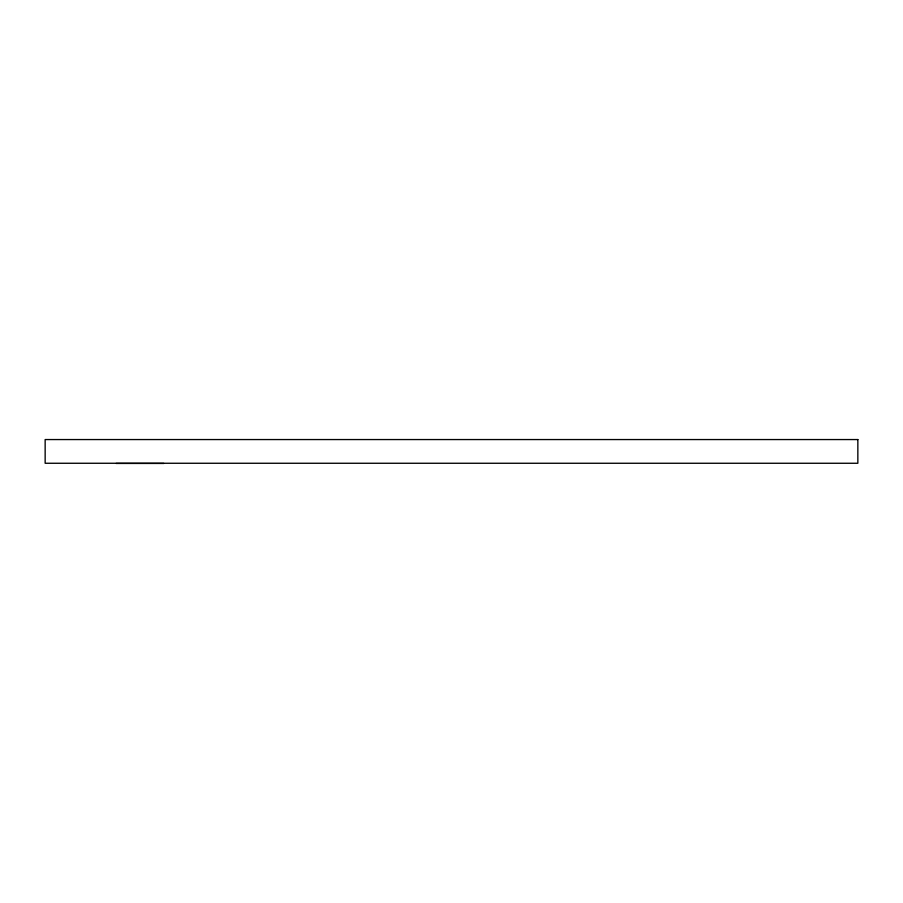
<?xml version="1.0" encoding="UTF-8"?>
<svg xmlns="http://www.w3.org/2000/svg" width="903" height="903" viewBox="0 0 903 903"><rect width="100%" height="100%" fill="white"/><g stroke="black" fill="none" stroke-linecap="round" stroke-linejoin="round"><path stroke-width="1.35" d="M116.069 463.442L163.849 463.442M857.85 439.558L45.15 439.558L45.15 463.262L857.85 463.262L857.85 439.558"/></g></svg>
